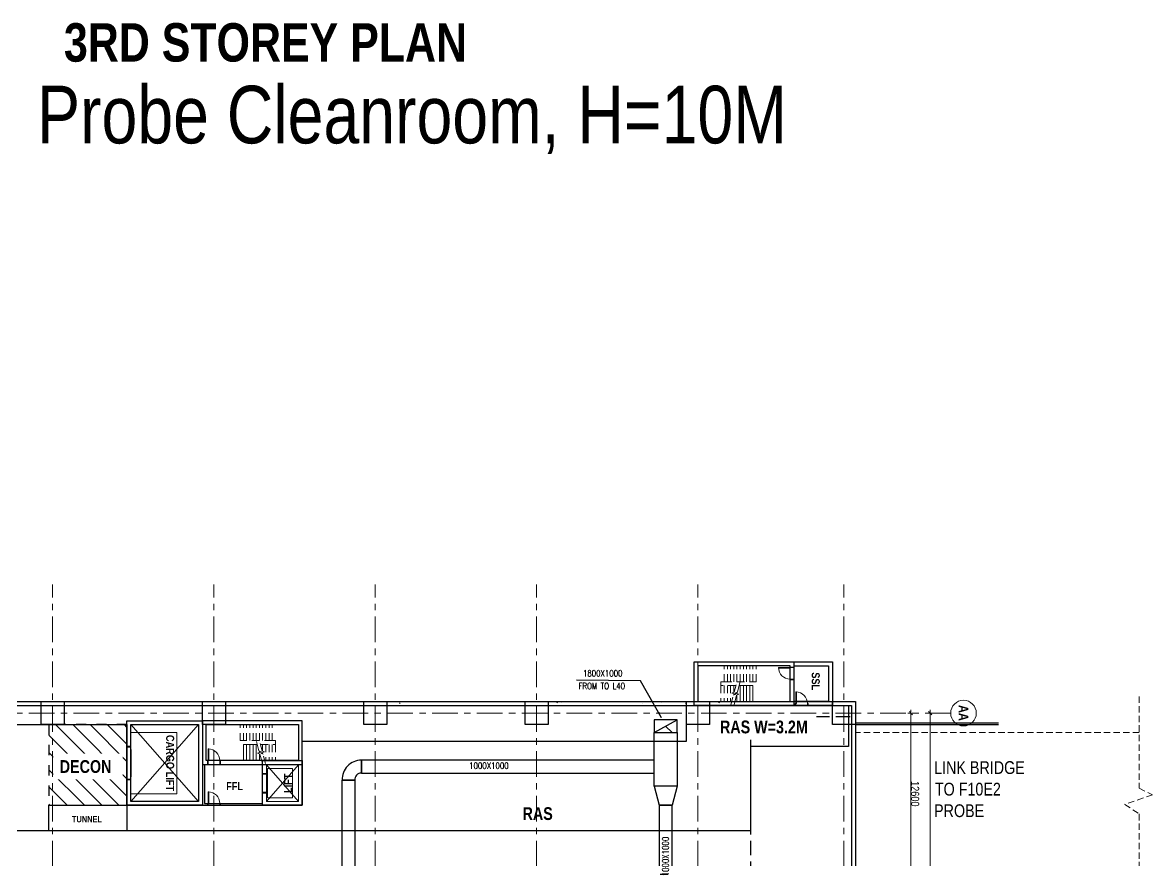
# Model space of a CAD drawing. Header units: millimetres. Extents: x 1009145 to 1153664, y -617377 to -449667.
# Drawn here: x 1065424 to 1153664, y -515087 to -449667 of the extents above; entities that cross this region are included whole.
import ezdxf
from ezdxf.enums import TextEntityAlignment as Align

# ---------------------------------------------------------------- set-up
doc = ezdxf.new("R2010")
doc.units = ezdxf.units.MM
for name, pattern in [('Dash', [1587.5, 793.75, -793.75]), ('IDA - Grid Line', [3500, 2000, -500, 500, -500]), ('IDA - Hidden 065', [537.5, 375, -162.5]), ('IDA - Hidden 2-1', [750, 500, -250]), ('Overhead', [992.1875, 595.3125, -396.875])]:
    doc.linetypes.add(name, pattern=pattern)
doc.layers.get('0').update_dxf_attribs({"color": 2})
for name, color, linetype in [('000_CTCI_CSA', 7, 'Continuous'), ('CTCI', 4, 'Continuous'), ('MAU DUCT', 5, 'Continuous'), ('MOVING', 21, 'Continuous'), ('XFM1D40$0$M-CWTR-TEXT', 250, 'Continuous'), ('XFM1D40$0$M-PIPE-TEXT-ARROR', 250, 'Continuous')]:
    doc.layers.add(name, color=color, linetype=linetype)
doc.layers.add('A-_--------_E-', color=7, linetype='Continuous', lineweight=9, true_color=0x00a600)
for name, color, linetype, lineweight in [('A-_ANOTGRID_E', 7, 'Continuous', 9), ('A-_DOOR----_E', 7, 'Continuous', 9), ('A-_ROOMNAME_A', 7, 'Continuous', 9), ('A-_STRC----_E', 7, 'Continuous', 9), ('A-_WALL----_E', 7, 'Continuous', 9), ('A-_WALL----_H', 7, 'Continuous', 9), ('A-ANOT----_D', 7, 'Continuous', 9)]:
    doc.layers.add(name, color=color, linetype=linetype, lineweight=lineweight)
doc.styles.add('Arial Narrow_2', font='ARIALN.TTF', dxfattribs={"height": 625})
doc.styles.add('Arial Narrow_B', font='ARIALNB.TTF', dxfattribs={"height": 750})
doc.styles.add('Arial Narrow_B_1', font='ARIALNB.TTF', dxfattribs={"height": 625})
doc.styles.add('Site Area', font='arial.ttf', dxfattribs={"width": 0.8})
doc.styles.add('XFM1D40$0$12P7-XCM2P10$0$AA-TXT', font='simplex.shx', dxfattribs={"bigfont": 'china.shx'})
doc.styles.add('XFM1D40$0$STANDARD', font='SIMPLEX', dxfattribs={"bigfont": 'BIGFONT'})
doc.dimstyles.new('XFM1D40$0$Standard', dxfattribs={"dimtxt": 0.18, "dimasz": 0.18, "dimexe": 0.18, "dimexo": 0.0625, "dimgap": 0.09, "dimtad": 0, "dimtih": 1, "dimtoh": 1, "dimdec": 4, "dimzin": 0, "dimdsep": 46, "dimtxsty": 'XFM1D40$0$STANDARD', "dimcen": 0.09, "dimadec": 0, "dimazin": 0, "dimtfac": 1, "dimtdec": 4, "dimtofl": 0, "dimtmove": 0, "dimatfit": 3, "dimfxl": 1, "dimtolj": 1, "dimtzin": 0, "dimarcsym": 0})

# ---------------------------------------------------------------- blocks, each defined once
blk = doc.blocks.new('IDA - Lift - 2500W X 2850D - Lift Shaft PL-9846512-PH1 LEVEL B1 CARPARK')
at = {"layer": 'A-_DOOR----_E', "color": 252}
for p, q in [((-735, 150), (-800, 150)), ((-800, 150), (-800, -150)), ((-735, -150), (-735, 150)), ((730, 150), (665, 150)), ((665, 150), (665, -150)), ((730, -150), (730, 150)), ((-1460, -150), (1390, -150)), ((-1460, -2650), (-1460, -150)), ((-1460, -2650), (1390, -150)), ((1390, -2650), (-1460, -150)), ((-1185, -230), (1115, -230)), ((-1185, -2180), (-1185, -230)), ((-1075, -180), (-35, -180)), ((-1075, -215), (-1075, -180)), ((-35, -215), (-1075, -215)), ((-35, -150), (-830, -150)), ((-830, -150), (-830, -160)), ((-830, -160), (-35, -160)), ((-800, -150), (-735, -150)), ((-35, -160), (-35, -150)), ((760, -150), (-35, -150)), ((-35, -150), (-35, -160)), ((-35, -160), (760, -160)), ((-35, -180), (-35, -215)), ((1005, -180), (-35, -180)), ((-35, -180), (-35, -215)), ((-35, -215), (1005, -215)), ((665, -150), (730, -150)), ((760, -160), (760, -150)), ((1005, -215), (1005, -180)), ((1115, -230), (1115, -2180)), ((1390, -150), (1390, -2650)), ((1115, -2180), (-1185, -2180)), ((1390, -2650), (-1460, -2650))]:
    blk.add_line(p, q, dxfattribs=at)
blk = doc.blocks.new('IDA - F - Single - Swing - VP - 1000L X 2200H - DOOR TYPE - FIRE RATING-9848701-PH1 LEVEL B1 CARPARK')
at = {"layer": 'A-_DOOR----_E', "color": 252}
for p, q in [((-500, 150), (-450, 150)), ((-500, -150), (-500, 150)), ((-450, 150), (-450, -150)), ((450, 150), (500, 150)), ((450, -150), (450, 150)), ((500, 150), (500, -150)), ((-450, -150), (-500, -150)), ((400, -150), (450, -150)), ((400, -1050), (400, -150)), ((400, -750), (450, -750)), ((400, -775), (450, -775)), ((400, -875), (450, -875)), ((425, -875), (425, -775)), ((450, -150), (450, -1050)), ((500, -150), (450, -150)), ((400, -900), (450, -900)), ((450, -1050), (400, -1050))]:
    blk.add_line(p, q, dxfattribs=at)
blk.add_arc((450, -150), 900, 180, 270, dxfattribs=at)
blk.add_arc((450, -150), 900, 180, 270, dxfattribs=at)
blk = doc.blocks.new('IDA - F - Single - Swing - VP - 1000L X 2200H - DOOR TYPE - FIRE RATING-9849342-PH1 LEVEL B1 CARPARK')
at = {"layer": 'A-_DOOR----_E', "color": 252}
for p, q in [((450, 975), (400, 975)), ((400, 975), (400, 75)), ((450, 75), (450, 975)), ((-450, 75), (-500, 75)), ((-500, 75), (-500, -75)), ((-450, -75), (-450, 75)), ((400, 825), (450, 825)), ((400, 800), (450, 800)), ((400, 700), (450, 700)), ((400, 675), (450, 675)), ((400, 75), (450, 75)), ((425, 800), (425, 700)), ((500, 75), (450, 75)), ((450, 75), (450, -75)), ((500, -75), (500, 75)), ((-500, -75), (-450, -75)), ((450, -75), (500, -75))]:
    blk.add_line(p, q, dxfattribs=at)
blk.add_arc((450, 75), 900, 90, 180, dxfattribs=at)
blk.add_arc((450, 75), 900, 90, 180, dxfattribs=at)
blk = doc.blocks.new('_Oblique')
at = {"color": 0, "linetype": 'ByBlock', "lineweight": -2}
blk.add_line((-0.5, -0.5), (0.5, 0.5), dxfattribs=at)
blk = doc.blocks.new('CTCI_Building shape and Grid line')
at = {"color": 252}
for points in [[(1040123, -82350), (1041923, -82350), (1041923, -84150), (1040123, -84150)], [(1040123, -93750), (1041923, -93750), (1041923, -95550), (1040123, -95550)], [(1040123, -106350), (1041923, -106350), (1041923, -108150), (1040123, -108150)], [(1040123, -118950), (1041923, -118950), (1041923, -120750), (1040123, -120750)], [(1040123, -131550), (1041923, -131550), (1041923, -133350), (1040123, -133350)], [(1040123, -144150), (1041923, -144150), (1041923, -145950), (1040123, -145950)]]:
    blk.add_lwpolyline(points, close=True, dxfattribs=at)
at = {"layer": '000_CTCI_CSA', "color": 252}
for p, q in [((1040123, -82350), (1117523, -82350)), ((1040123, -158550), (1040123, -82350)), ((1040423, -82650), (1117223, -82650)), ((1040423, -158250), (1040423, -82650))]:
    blk.add_line(p, q, dxfattribs=at)
at = {"layer": 'A-_ANOTGRID_E', "color": 252, "linetype": 'IDA - Grid Line'}
for p, q in [((1041023, -74909), (1041023, -162419)), ((1129987, -83250), (1030978, -83250)), ((1129987, -94650), (1030978, -94650)), ((1129987, -107250), (1030978, -107250)), ((1129987, -119850), (1030978, -119850)), ((1129987, -132450), (1030978, -132450)), ((1129987, -145050), (1030978, -145050))]:
    blk.add_line(p, q, dxfattribs=at)
at = {"layer": 'A-_ANOTGRID_E', "color": 252}
blk.add_circle((1041023, -73909), 1000, dxfattribs=at)
at = {"layer": 'A-ANOT----_D', "color": 252}
for p, q in [((1040773, -76511), (1116873, -76511)), ((1041023, -76584), (1041023, -76761)), ((1040773, -78011), (1053873, -78011)), ((1041023, -78084), (1041023, -78261))]:
    blk.add_line(p, q, dxfattribs=at)
at = {"layer": 'A-ANOT----_D', "color": 252, "xscale": 250, "yscale": 250, "zscale": 250, "rotation": 180}
for p in [(1041023, -76511), (1041023, -78011)]:
    blk.add_blockref('_Oblique', p, dxfattribs=at)
at = {"layer": 'A-_ANOTGRID_E', "color": 252, "style": 'Arial Narrow_B'}
blk.add_text('AA', height=750, dxfattribs=at).set_placement((1040387, -74275))
at = {"layer": 'A-ANOT----_D', "color": 252, "insert": (1047323, -77692), "char_height": 625, "width": 2375.82, "attachment_point": 5, "style": 'Arial Narrow_2'}
blk.add_mtext('\\A1;12600', dxfattribs=at)

msp = doc.modelspace()

# ---------------------------------------------------------------- hatches: boundary and pattern name
at = {"layer": '000_CTCI_CSA'}
h = msp.add_hatch(dxfattribs=at)
h.set_pattern_fill('ANSI31', color=252, scale=300, angle=-90)
h.set_pattern_definition([(315, (703513.2, 875660.35), (673.5192, 673.5192), [])])
h.paths.add_polyline_path([(1067469.3, -504487.3), (1067469.3, -510787.3), (1073569.3, -510787.3), (1073569.3, -504487.3)])
at = {"layer": 'A-_WALL----_H'}
h = msp.add_hatch(dxfattribs=at)
h.set_pattern_fill('FP_1', color=252, angle=-90, style=0, pattern_type=2)
h.set_pattern_definition([(270, (716713.2, 363769.85), (508, -2032), [83.82, -1440.18, 83.82, -1440.18, -8128]), (270, (716713.2, 363769.85), (508, -2032), [-3048, 83.82, -2964.18, 83.82, -1440.18, -3556]), (270, (716713.2, 363769.85), (508, -2032), [-7620, 83.82, -932.18, 83.82, -2456.18]), (30, (716967.2, 363007.85), (1505.76362, 1455.9409), [83.82, -1440.18, 83.82, -1440.18, -8128]), (30, (716967.2, 363007.85), (1505.76362, 1455.9409), [-3048, 83.82, -2964.18, 83.82, -1440.18, -3556]), (30, (716967.2, 363007.85), (1505.76362, 1455.9409), [-7620, 83.82, -932.18, 83.82, -2456.18]), (150, (717983.2, 362753.85), (-2013.76362, 576.0591), [83.82, -1440.18, 83.82, -1440.18, -8128]), (150, (717983.2, 362753.85), (-2013.76362, 576.0591), [-3048, 83.82, -2964.18, 83.82, -1440.18, -3556]), (150, (717983.2, 362753.85), (-2013.76362, 576.0591), [-7620, 83.82, -932.18, 83.82, -2456.18])])
h.paths.add_polyline_path([(1093269.3, -502687.3), (1093269.3, -502837.3), (1104669.3, -502837.3), (1104669.3, -502687.3), (1094860.4, -502687.3)])
h.paths.add_polyline_path([(1105869.3, -502687.3), (1105869.3, -502837.3), (1117269.3, -502837.3), (1117269.3, -502687.3), (1110324, -502687.3)])
h.paths.add_polyline_path([(1118469.3, -502687.3), (1118469.3, -502837.3), (1120669.3, -502837.3), (1120669.3, -502687.3)])

# ---------------------------------------------------------------- linework, layer by layer
at = {"color": 252}
for p, q in [((1130469.3, -504337.3), (1141651.3, -504337.3)), ((1130469.3, -504487.3), (1141651.3, -504487.3))]:
    msp.add_line(p, q, dxfattribs=at)
at = {"layer": '000_CTCI_CSA', "color": 252}
for points in [[(1125669.3, -499587.3), (1128669.3, -499587.3), (1128669.3, -502987.3), (1125669.3, -502987.3)], [(1125669.3, -499887.3), (1128369.3, -499887.3), (1128369.3, -502687.3), (1125669.3, -502687.3)]]:
    msp.add_lwpolyline(points, dxfattribs=at)
msp.add_lwpolyline([(1067469.3, -510787.3), (1073569.3, -510787.3), (1073569.3, -512787.3), (1067469.3, -512787.3)], close=True, dxfattribs=at)
at = {"layer": 'A-_--------_E-', "color": 252, "linetype": 'IDA - Hidden 2-1'}
msp.add_line((1152625.6, -505087.3, 0), (1130469.3, -505087.3, 0), dxfattribs=at)
at = {"layer": 'A-_--------_E-', "color": 252, "linetype": 'IDA - Hidden 2-1', "elevation": 0}
msp.add_lwpolyline([(1152625.6, -502289.2), (1152625.6, -509448.8), (1153663.6, -509958.8), (1151507.6, -510715.8), (1152625.6, -511460.8), (1152625.6, -518243.2)], dxfattribs=at)
at = {"layer": 'A-_DOOR----_E', "color": 252}
for p, q in [((1073869.3, -504487.3), (1079169.3, -504487.3)), ((1073869.3, -510487.3), (1073869.3, -504487.3)), ((1079169.3, -504487.3), (1073869.3, -510487.3)), ((1073869.3, -504487.3), (1079169.3, -510487.3)), ((1079169.3, -504487.3), (1079169.3, -510487.3)), ((1073869.3, -505087.3), (1077469.3, -505087.3)), ((1073869.3, -509887.3), (1073869.3, -505087.3)), ((1077469.3, -505087.3), (1077469.3, -509887.3)), ((1073869.3, -506172.3), (1073569.3, -506172.3)), ((1073569.3, -506172.3), (1073569.3, -506237.3)), ((1073569.3, -506237.3), (1073869.3, -506237.3)), ((1073869.3, -506142.3), (1073869.3, -507487.3)), ((1073879.3, -506142.3), (1073869.3, -506142.3)), ((1073869.3, -506237.3), (1073869.3, -506172.3)), ((1073879.3, -507487.3), (1073879.3, -506142.3)), ((1073899.3, -506447.3), (1073899.3, -507487.3)), ((1073934.3, -506447.3), (1073899.3, -506447.3)), ((1073869.3, -507487.3), (1073869.3, -508832.3)), ((1073879.3, -507487.3), (1073869.3, -507487.3)), ((1073869.3, -507487.3), (1073879.3, -507487.3)), ((1073879.3, -508832.3), (1073879.3, -507487.3)), ((1073899.3, -508527.3), (1073899.3, -507487.3)), ((1073899.3, -507487.3), (1073934.3, -507487.3)), ((1073899.3, -507487.3), (1073934.3, -507487.3)), ((1073869.3, -508802.3), (1073869.3, -508737.3)), ((1073869.3, -508832.3), (1073879.3, -508832.3)), ((1073934.3, -508527.3), (1073899.3, -508527.3)), ((1077469.3, -509887.3), (1073869.3, -509887.3)), ((1075669.3, -509902.3), (1074629.3, -509902.3)), ((1075669.3, -509902.3), (1076709.3, -509902.3)), ((1079169.3, -510487.3), (1073869.3, -510487.3))]:
    msp.add_line(p, q, dxfattribs=at)
at = {"layer": 'A-_STRC----_E', "color": 252, "linetype": 'Overhead'}
for p, q in [((1120219.3, -501137.3), (1120219.3, -499887.3)), ((1120219.3, -499887.3), (1122719.3, -499887.3)), ((1120469.3, -501137.3), (1120469.3, -499887.3)), ((1120719.3, -501137.3), (1120719.3, -499887.3)), ((1120969.3, -501137.3), (1120969.3, -499887.3)), ((1121219.3, -501137.3), (1121219.3, -499887.3)), ((1121469.3, -501137.3), (1121469.3, -499887.3)), ((1121719.3, -501137.3), (1121719.3, -499887.3)), ((1121969.3, -501137.3), (1121969.3, -499887.3)), ((1122219.3, -501137.3), (1122219.3, -499887.3)), ((1122469.3, -501137.3), (1122469.3, -499887.3)), ((1122719.3, -501137.3), (1122719.3, -499887.3)), ((1119969.3, -501137.3), (1120219.3, -501137.3)), ((1119969.3, -501437.3), (1119969.3, -501137.3)), ((1120219.3, -501137.3), (1122719.3, -501137.3)), ((1121001.7, -501941.6), (1121201.5, -501195.8)), ((1119969.3, -501437.3), (1119969.3, -502687.3)), ((1121136.8, -501437.3), (1119969.3, -501437.3)), ((1120219.3, -501437.3), (1120219.3, -502687.3)), ((1120469.3, -501437.3), (1120469.3, -502687.3)), ((1120719.3, -501437.3), (1120719.3, -502687.3)), ((1120818.4, -502021.9), (1121001.7, -501941.6)), ((1121120.2, -502102.8), (1120818.4, -502021.9)), ((1120969.3, -501437.3), (1120969.3, -501955.8)), ((1120969.3, -502062.3), (1120969.3, -502168.9)), ((1120801.9, -502687.3), (1119969.3, -502687.3)), ((1120737.2, -502928.8), (1120937, -502183.1)), ((1120937, -502183.1), (1121120.2, -502102.8)), ((1082419.3, -505737.3), (1082419.3, -504487.3)), ((1084919.3, -504487.3), (1082419.3, -504487.3)), ((1082669.3, -505737.3), (1082669.3, -504487.3)), ((1082919.3, -505737.3), (1082919.3, -504487.3)), ((1083169.3, -505737.3), (1083169.3, -504487.3)), ((1083419.3, -505737.3), (1083419.3, -504487.3)), ((1083669.3, -505737.3), (1083669.3, -504487.3)), ((1083919.3, -505737.3), (1083919.3, -504487.3)), ((1084169.3, -505737.3), (1084169.3, -504487.3)), ((1084419.3, -505737.3), (1084419.3, -504487.3)), ((1084669.3, -505737.3), (1084669.3, -504487.3)), ((1084919.3, -505737.3), (1084919.3, -504487.3)), ((1084919.3, -505737.3), (1082419.3, -505737.3)), ((1084137, -506541.6), (1083937.2, -505795.8)), ((1084001.9, -506037.3), (1085169.3, -506037.3)), ((1084169.3, -506037.3), (1084169.3, -506555.8)), ((1084419.3, -506037.3), (1084419.3, -507287.3)), ((1084669.3, -506037.3), (1084669.3, -507287.3)), ((1085169.3, -505737.3), (1084919.3, -505737.3)), ((1084919.3, -506037.3), (1084919.3, -507287.3)), ((1085169.3, -506037.3), (1085169.3, -505737.3)), ((1085169.3, -506037.3), (1085169.3, -507287.3)), ((1084018.4, -506702.8), (1084320.2, -506621.9)), ((1084201.7, -506783.1), (1084018.4, -506702.8)), ((1084320.2, -506621.9), (1084137, -506541.6)), ((1084169.3, -506662.3), (1084169.3, -506768.9)), ((1084401.5, -507528.8), (1084201.7, -506783.1)), ((1084336.8, -507287.3), (1085169.3, -507287.3))]:
    msp.add_line(p, q, dxfattribs=at)
at = {"layer": 'A-_STRC----_E', "color": 252}
for p, q in [((1121251.7, -501941.6), (1121451.5, -501195.8)), ((1121068.4, -502021.9), (1121251.7, -501941.6)), ((1121370.2, -502102.8), (1121068.4, -502021.9)), ((1121219.3, -501955.8), (1121219.3, -502062.3)), ((1121469.3, -501437.3), (1121386.8, -501437.3)), ((1121719.3, -501437.3), (1121469.3, -501437.3)), ((1121469.3, -501437.3), (1121469.3, -502687.3)), ((1121969.3, -501437.3), (1121719.3, -501437.3)), ((1121719.3, -501437.3), (1121719.3, -502687.3)), ((1122219.3, -501437.3), (1121969.3, -501437.3)), ((1121969.3, -501437.3), (1121969.3, -502687.3)), ((1122469.3, -501437.3), (1122219.3, -501437.3)), ((1122219.3, -501437.3), (1122219.3, -502687.3)), ((1122469.3, -501437.3), (1122469.3, -502687.3)), ((1120987.2, -502928.8), (1121187, -502183.1)), ((1121187, -502183.1), (1121370.2, -502102.8)), ((1121219.3, -502168.9), (1121219.3, -502687.3)), ((1082669.3, -506037.3), (1082669.3, -507287.3)), ((1082669.3, -506037.3), (1082919.3, -506037.3)), ((1082919.3, -506037.3), (1083169.3, -506037.3)), ((1082919.3, -506037.3), (1082919.3, -507287.3)), ((1083169.3, -506037.3), (1083419.3, -506037.3)), ((1083169.3, -506037.3), (1083169.3, -507287.3)), ((1083419.3, -506037.3), (1083669.3, -506037.3)), ((1083419.3, -506037.3), (1083419.3, -507287.3)), ((1083669.3, -506037.3), (1083751.9, -506037.3)), ((1083669.3, -506037.3), (1083669.3, -507287.3)), ((1083887, -506541.6), (1083687.2, -505795.8)), ((1083768.4, -506702.8), (1084070.2, -506621.9)), ((1083951.7, -506783.1), (1083768.4, -506702.8)), ((1084070.2, -506621.9), (1083887, -506541.6)), ((1083919.3, -506555.8), (1083919.3, -506662.3)), ((1083919.3, -506768.9), (1083919.3, -507287.3)), ((1084151.5, -507528.8), (1083951.7, -506783.1))]:
    msp.add_line(p, q, dxfattribs=at)
at = {"layer": 'A-_WALL----_E', "color": 252}
for p, q in [((1125369.3, -502687.3), (1125369.3, -500937.3)), ((1079769.3, -507287.3), (1079769.3, -505537.3))]:
    msp.add_line(p, q, dxfattribs=at)
at = {"layer": 'CTCI', "color": 252, "linetype": 'Dash'}
msp.add_lwpolyline([(1067469.3, -504487.3), (1067469.3, -510787.3), (1073569.3, -510787.3), (1073569.3, -504487.3)], close=True, dxfattribs=at)
at = {"layer": 'MAU DUCT'}
for points in [[(1116548.5, -504103.8), (1114748.5, -504103.8)], [(1114748.5, -505108.4), (1116548.5, -504108.4)], [(1115648.5, -504608.4), (1116148.5, -505108.4)], [(1091880.6, -508263.1), (1091880.6, -507263.1)], [(1091384.1, -508822.4), (1090381.8, -508822.4)], [(1090381.8, -539853.2), (1090381.8, -508822.4), (1091384.1, -508822.4), (1091384.1, -539853.2)], [(1114748.5, -509289.6), (1115148.5, -510782.4)], [(1116548.5, -509289.6), (1116148.5, -510782.4)], [(1115148.5, -510782.4), (1116148.5, -510782.4)], [(1116148.5, -539853.2), (1116148.5, -510782.4), (1115148.5, -510782.4), (1115148.5, -540037.3)]]:
    msp.add_lwpolyline(points, dxfattribs=at)
for points in [[(1114748.5, -505108.4), (1116548.5, -505108.4), (1116548.5, -504108.4), (1114748.5, -504108.4)], [(1114748.5, -505108.4), (1116548.5, -505108.4), (1116548.5, -509289.6), (1114748.5, -509289.6)], [(1091880.6, -508263.1), (1114748.5, -508263.1), (1114748.5, -507263.1), (1091880.6, -507263.1)]]:
    msp.add_lwpolyline(points, close=True, dxfattribs=at)
for radius, end in [(1500, 182.266714), (500, 186.814421)]:
    msp.add_arc((1091880.6, -508763.1), radius, 90, end, dxfattribs=at)
at = {"layer": 'MOVING', "color": 252}
for points in [[(1125669.3, -499587.3), (1125669.3, -502987.3), (1117869.3, -502987.3), (1117869.3, -499587.3)], [(1118169.3, -499887.3), (1118169.3, -502687.3), (1125369.3, -502687.3), (1125369.3, -499887.3)], [(1073869.3, -510487.3), (1073869.3, -504487.3), (1079169.3, -504487.3), (1079169.3, -510487.3)], [(1079469.3, -504187.3), (1079469.3, -507587.3), (1087269.3, -507587.3), (1087269.3, -504187.3)], [(1086969.3, -504487.3), (1086969.3, -507287.3), (1079769.3, -507287.3), (1079769.3, -504487.3)], [(1084169.3, -510787.3), (1084169.3, -507287.3), (1087269.3, -507287.3), (1087269.3, -510787.3)]]:
    msp.add_lwpolyline(points, close=True, dxfattribs=at)
at = {"layer": 'MOVING', "color": 252, "linetype": 'IDA - Hidden 065', "ltscale": 3}
msp.add_lwpolyline([(1130069.3, -503887.3), (1122269.3, -503887.3), (1122269.3, -516187.3), (1062069.3, -516187.3)], dxfattribs=at)
at = {"layer": 'MOVING', "color": 252}
for points in [[(1079469.3, -507587.3), (1079469.3, -510787.3), (1084169.3, -510787.3)], [(1079619.3, -507587.3), (1079619.3, -510637.3), (1084169.3, -510637.3)]]:
    msp.add_lwpolyline(points, dxfattribs=at)

# ---------------------------------------------------------------- block references
at = {"layer": 'A-_DOOR----_E', "color": 252, "lineweight": 9, "xscale": -1}
for name, p, rotation in [('IDA - F - Single - Swing - VP - 1000L X 2200H - DOOR TYPE - FIRE RATING-9848701-PH1 LEVEL B1 CARPARK', (1125519.3, -500487.3), 270), ('IDA - Lift - 2500W X 2850D - Lift Shaft PL-9846512-PH1 LEVEL B1 CARPARK', (1084319.3, -509097.6), 90)]:
    msp.add_blockref(name, p, dxfattribs=dict(at, rotation=rotation))
for p in [(1126269.3, -502912.3), (1080369.3, -510712.3)]:
    msp.add_blockref('IDA - F - Single - Swing - VP - 1000L X 2200H - DOOR TYPE - FIRE RATING-9849342-PH1 LEVEL B1 CARPARK', p, dxfattribs=at)
at = {"layer": 'A-_DOOR----_E', "color": 252, "lineweight": 9, "rotation": 180}
msp.add_blockref('IDA - F - Single - Swing - VP - 1000L X 2200H - DOOR TYPE - FIRE RATING-9848701-PH1 LEVEL B1 CARPARK', (1080369.3, -507437.3), dxfattribs=at)

# ---------------------------------------------------------------- texts
at = {"color": 252, "style": 'Site Area', "width": 0.8}
for s, p in [('LINK BRIDGE', (1136617, -508339.3)), ('TO F10E2', (1136672.6, -510023.7)), ('PROBE', (1136612.6, -511708.1))]:
    msp.add_text(s, height=1000, dxfattribs=at).set_placement(p)
at = {"color": 252, "lineweight": 53, "attachment_point": 1, "style": 'Site Area'}
for s, width, insert, char_height in [('{\\fArial|b1|i0|c0|p34;3RD STOREY PLAN}', 50677.365, (1068653.4, -449711.8), 3000), ('F10E1-L30, Probe Cleanroom, H=10M', 101783.411, (1038883.8, -454598), 4500)]:
    msp.add_mtext_dynamic_manual_height_columns(s, width=width, gutter_width=24254.8, heights=[0], dxfattribs=dict(at, insert=insert, char_height=char_height))
at = {"layer": 'A-_ROOMNAME_A', "color": 252, "char_height": 625, "style": 'Arial Narrow_B_1'}
for s, insert, width, attachment_point, rotation in [('SSL', (1127682.2, -500401.2), 1863.923, 1, 270), ('CARGO LIFT', (1077260.5, -505293), 5331.222, 1, 270), ('LIFT', (1086460.5, -509826.7), 1863.923, 7, 90)]:
    msp.add_mtext(s, dxfattribs=dict(at, insert=insert, width=width, attachment_point=attachment_point, rotation=rotation))
at = {"layer": 'A-_ROOMNAME_A', "color": 252, "insert": (1081328.2, -508977.7), "char_height": 625, "width": 1863.923, "attachment_point": 1, "style": 'Arial Narrow_B_1'}
msp.add_mtext('FFL', dxfattribs=at)
at = {"layer": 'XFM1D40$0$M-CWTR-TEXT', "color": 7, "style": 'XFM1D40$0$12P7-XCM2P10$0$AA-TXT', "width": 0.8}
for s, p in [('1800X1000', (1109189.1, -500477, 0)), ('FROM TO L40', (1108840.4, -501468.8, 0)), ('1000X1000', (1100298, -507696.8))]:
    msp.add_text(s, height=500, dxfattribs=at).set_placement(p, align=Align.MIDDLE_LEFT)
msp.add_text('1000X1000', height=500, rotation=90, dxfattribs=at).set_placement((1115635.1, -516328.6), align=Align.MIDDLE_LEFT)

# ---------------------------------------------------------------- leaders
at = {"layer": 'XFM1D40$0$M-PIPE-TEXT-ARROR', "color": 7}
msp.add_leader([(1115332.4, -503966.6, 0), (1113695, -501067.9, 0), (1108674.8, -501018.7, 0)], dimstyle='XFM1D40$0$Standard', override={"dimasz": 500}, dxfattribs=at)

# ---------------------------------------------------------------- next in the draw order: texts
at = {"layer": 'CTCI', "color": 252, "lineweight": 53, "char_height": 1000, "attachment_point": 1, "style": 'Site Area', "bg_fill": 3, "box_fill_scale": 1.5, "bg_fill_color": 256, "bg_fill_transparency": 0}
for s, width, insert in [('{\\fArial|b1|i0|c0|p34;RAS W=3.2M}', 7037.999, (1119889.9, -504166.4)), ('{\\fArial|b1|i0|c0|p34;DECON}', 4424.152, (1068325.1, -507258.3, 0)), ('{\\fArial|b1|i0|c0|p34;RAS}', 3104.906, (1104471.2, -510933.2, 0))]:
    msp.add_mtext_dynamic_manual_height_columns(s, width=width, gutter_width=24254.8, heights=[0], dxfattribs=dict(at, insert=insert))

# ---------------------------------------------------------------- next in the draw order: linework, layer by layer
at = {"layer": 'A-_DOOR----_E', "color": 252}
for p, q in [((1073869.3, -508737.3), (1073569.3, -508737.3)), ((1073569.3, -508737.3), (1073569.3, -508802.3)), ((1073569.3, -508802.3), (1073869.3, -508802.3))]:
    msp.add_line(p, q, dxfattribs=at)
at = {"layer": 'CTCI', "color": 252}
msp.add_lwpolyline([(1129919.3, -502987.3), (1129919.3, -506187.3), (1122269.3, -506187.3), (1122269.3, -512787.3), (1097369.3, -512787.3), (1097369.3, -512787.3), (1074969.3, -512787.3), (1074969.3, -512787.3), (1062669.3, -512787.3), (1062669.3, -504487.3), (1073569.3, -504487.3), (1073569.3, -510787.3), (1087269.3, -510787.3), (1087269.3, -505787.3), (1117269.3, -505787.3), (1117269.3, -502987.3), (1129919.3, -502987.3)], dxfattribs=at)
at = {"layer": 'MOVING', "color": 252}
msp.add_lwpolyline([(1079469.3, -504187.3), (1079469.3, -510787.3), (1073569.3, -510787.3), (1073569.3, -504187.3)], close=True, dxfattribs=at)

# ---------------------------------------------------------------- next in the draw order: block references
at = {"layer": '000_CTCI_CSA', "color": 252, "rotation": 270}
msp.add_blockref('CTCI_Building shape and Grid line', (1212818.9, 537435.8), dxfattribs=at)

# ---------------------------------------------------------------- next in the draw order: texts
at = {"layer": 'CTCI', "color": 252, "lineweight": 53, "insert": (1069272.2, -511615.1, 0), "char_height": 500, "attachment_point": 1, "style": 'Site Area', "bg_fill": 3, "box_fill_scale": 1.5, "bg_fill_color": 256, "bg_fill_transparency": 0}
msp.add_mtext_dynamic_manual_height_columns('{\\fArial|b1|i0|c0|p34;TUNNEL}', width=2481.259, gutter_width=24254.8, heights=[0], dxfattribs=at)

doc.saveas('drawing.dxf')
